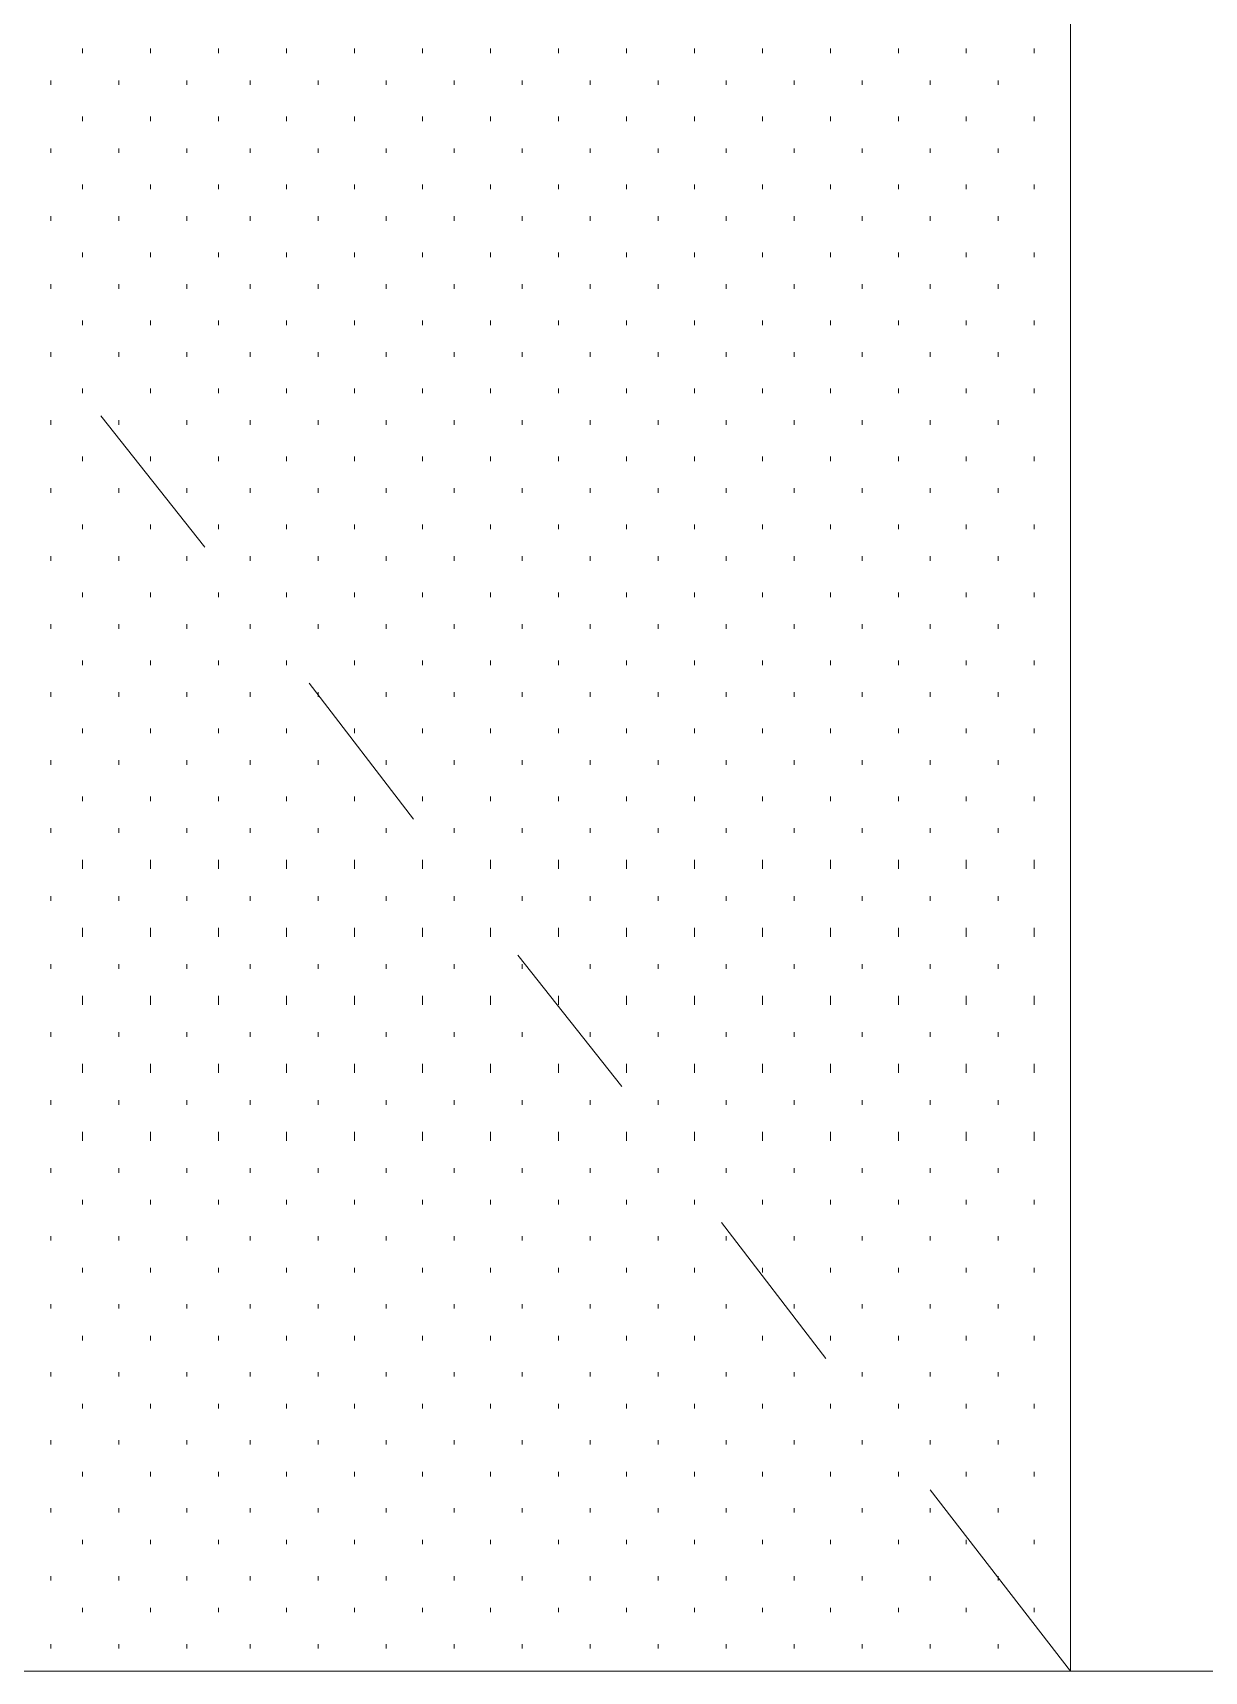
# Model space of a CAD drawing. Header units: inches. Extents: x -6061 to 13621, y -296 to 7483.
# Drawn here: x -5415.81 to -5395.11, y 607.46 to 636.41 of the extents above; entities that cross this region are included whole.
import ezdxf

# ---------------------------------------------------------------- set-up
doc = ezdxf.new("R2010")
doc.units = ezdxf.units.IN
doc.header["$MEASUREMENT"] = 0
doc.layers.get('0').update_dxf_attribs({"linetype": 'CONTINUOUS'})

msp = doc.modelspace()

# ---------------------------------------------------------------- linework, layer by layer
at = {"color": 7, "linetype": 'Continuous', "lineweight": 9, "true_color": 0x000007}
for p, q in [((-5397.46881, 703.48371), (-5397.46881, 607.4552)), ((-5397.46881, 701.0009), (-5397.46881, 607.4552)), ((-5412.7661, 627.31765), (-5414.60818, 629.64027)), ((-5409.08194, 622.51222), (-5410.92402, 624.91493)), ((-5405.39777, 617.78688), (-5407.23986, 620.1095)), ((-5401.7937, 612.98145), (-5403.63578, 615.38416)), ((-5397.46881, 607.4552), (-5399.95162, 610.65882)), ((-5452.81135, 607.4552), (-5331.23397, 607.4552)), ((-5328.11044, 607.4552), (-5435.99234, 607.4552)), ((-5433.50954, 607.4552), (-5397.46881, 607.4552)), ((-5397.46881, 607.4552), (-5433.50954, 607.4552)), ((-5397.46881, 607.4552), (-5394.98601, 607.4552)), ((-5394.98601, 607.4552), (-5397.46881, 607.4552))]:
    msp.add_line(p, q, dxfattribs=at)
at = {"color": 7, "linetype": 'Continuous', "lineweight": 9, "true_color": 0xffffff}
for p, q in [((-5414.92854, 636.04751), (-5414.92854, 636.1276)), ((-5413.72719, 636.04751), (-5413.72719, 636.1276)), ((-5412.52583, 636.04751), (-5412.52583, 636.1276)), ((-5411.32447, 636.04751), (-5411.32447, 636.1276)), ((-5410.12311, 636.04751), (-5410.12311, 636.1276)), ((-5408.92176, 636.04751), (-5408.92176, 636.1276)), ((-5407.7204, 636.04751), (-5407.7204, 636.1276)), ((-5406.51904, 636.04751), (-5406.51904, 636.1276)), ((-5405.31768, 636.04751), (-5405.31768, 636.1276)), ((-5404.11633, 636.04751), (-5404.11633, 636.1276)), ((-5402.91497, 636.04751), (-5402.91497, 636.1276)), ((-5401.71361, 636.04751), (-5401.71361, 636.1276)), ((-5400.51225, 636.04751), (-5400.51225, 636.1276)), ((-5399.3109, 636.04751), (-5399.3109, 636.1276)), ((-5398.10954, 636.04751), (-5398.10954, 636.1276)), ((-5415.48918, 635.48688), (-5415.48918, 635.56697)), ((-5414.28782, 635.48688), (-5414.28782, 635.56697)), ((-5413.08646, 635.48688), (-5413.08646, 635.56697)), ((-5411.96519, 635.48688), (-5411.96519, 635.56697)), ((-5410.76384, 635.48688), (-5410.76384, 635.56697)), ((-5409.56248, 635.48688), (-5409.56248, 635.56697)), ((-5408.36112, 635.48688), (-5408.36112, 635.56697)), ((-5407.15976, 635.48688), (-5407.15976, 635.56697)), ((-5405.95841, 635.48688), (-5405.95841, 635.56697)), ((-5404.75705, 635.48688), (-5404.75705, 635.56697)), ((-5403.55569, 635.48688), (-5403.55569, 635.56697)), ((-5402.35433, 635.48688), (-5402.35433, 635.56697)), ((-5401.15298, 635.48688), (-5401.15298, 635.56697)), ((-5399.95162, 635.48688), (-5399.95162, 635.56697)), ((-5398.75026, 635.48688), (-5398.75026, 635.56697)), ((-5414.92854, 634.84615), (-5414.92854, 634.92624)), ((-5413.72719, 634.84615), (-5413.72719, 634.92624)), ((-5412.52583, 634.84615), (-5412.52583, 634.92624)), ((-5411.32447, 634.84615), (-5411.32447, 634.92624)), ((-5410.12311, 634.84615), (-5410.12311, 634.92624)), ((-5408.92176, 634.84615), (-5408.92176, 634.92624)), ((-5407.7204, 634.84615), (-5407.7204, 634.92624)), ((-5406.51904, 634.84615), (-5406.51904, 634.92624)), ((-5405.31768, 634.84615), (-5405.31768, 634.92624)), ((-5404.11633, 634.84615), (-5404.11633, 634.92624)), ((-5402.91497, 634.84615), (-5402.91497, 634.92624)), ((-5401.71361, 634.84615), (-5401.71361, 634.92624)), ((-5400.51225, 634.84615), (-5400.51225, 634.92624)), ((-5399.3109, 634.84615), (-5399.3109, 634.92624)), ((-5398.10954, 634.84615), (-5398.10954, 634.92624)), ((-5415.48918, 634.28552), (-5415.48918, 634.36561)), ((-5414.28782, 634.28552), (-5414.28782, 634.36561)), ((-5413.08646, 634.28552), (-5413.08646, 634.36561)), ((-5411.96519, 634.28552), (-5411.96519, 634.36561)), ((-5410.76384, 634.28552), (-5410.76384, 634.36561)), ((-5409.56248, 634.28552), (-5409.56248, 634.36561)), ((-5408.36112, 634.28552), (-5408.36112, 634.36561)), ((-5407.15976, 634.28552), (-5407.15976, 634.36561)), ((-5405.95841, 634.28552), (-5405.95841, 634.36561)), ((-5404.75705, 634.28552), (-5404.75705, 634.36561)), ((-5403.55569, 634.28552), (-5403.55569, 634.36561)), ((-5402.35433, 634.28552), (-5402.35433, 634.36561)), ((-5401.15298, 634.28552), (-5401.15298, 634.36561)), ((-5399.95162, 634.28552), (-5399.95162, 634.36561)), ((-5398.75026, 634.28552), (-5398.75026, 634.36561)), ((-5414.92854, 633.6448), (-5414.92854, 633.72489)), ((-5413.72719, 633.6448), (-5413.72719, 633.72489)), ((-5412.52583, 633.6448), (-5412.52583, 633.72489)), ((-5411.32447, 633.6448), (-5411.32447, 633.72489)), ((-5410.12311, 633.6448), (-5410.12311, 633.72489)), ((-5408.92176, 633.6448), (-5408.92176, 633.72489)), ((-5407.7204, 633.6448), (-5407.7204, 633.72489)), ((-5406.51904, 633.6448), (-5406.51904, 633.72489)), ((-5405.31768, 633.6448), (-5405.31768, 633.72489)), ((-5404.11633, 633.6448), (-5404.11633, 633.72489)), ((-5402.91497, 633.6448), (-5402.91497, 633.72489)), ((-5401.71361, 633.6448), (-5401.71361, 633.72489)), ((-5400.51225, 633.6448), (-5400.51225, 633.72489)), ((-5399.3109, 633.6448), (-5399.3109, 633.72489)), ((-5398.10954, 633.6448), (-5398.10954, 633.72489)), ((-5415.48918, 633.08416), (-5415.48918, 633.16425)), ((-5414.28782, 633.08416), (-5414.28782, 633.16425)), ((-5413.08646, 633.08416), (-5413.08646, 633.16425)), ((-5411.96519, 633.08416), (-5411.96519, 633.16425)), ((-5410.76384, 633.08416), (-5410.76384, 633.16425)), ((-5409.56248, 633.08416), (-5409.56248, 633.16425)), ((-5408.36112, 633.08416), (-5408.36112, 633.16425)), ((-5407.15976, 633.08416), (-5407.15976, 633.16425)), ((-5405.95841, 633.08416), (-5405.95841, 633.16425)), ((-5404.75705, 633.08416), (-5404.75705, 633.16425)), ((-5403.55569, 633.08416), (-5403.55569, 633.16425)), ((-5402.35433, 633.08416), (-5402.35433, 633.16425)), ((-5401.15298, 633.08416), (-5401.15298, 633.16425)), ((-5399.95162, 633.08416), (-5399.95162, 633.16425)), ((-5398.75026, 633.08416), (-5398.75026, 633.16425)), ((-5414.92854, 632.44344), (-5414.92854, 632.52353)), ((-5413.72719, 632.44344), (-5413.72719, 632.52353)), ((-5412.52583, 632.44344), (-5412.52583, 632.52353)), ((-5411.32447, 632.44344), (-5411.32447, 632.52353)), ((-5410.12311, 632.44344), (-5410.12311, 632.52353)), ((-5408.92176, 632.44344), (-5408.92176, 632.52353)), ((-5407.7204, 632.44344), (-5407.7204, 632.52353)), ((-5406.51904, 632.44344), (-5406.51904, 632.52353)), ((-5405.31768, 632.44344), (-5405.31768, 632.52353)), ((-5404.11633, 632.44344), (-5404.11633, 632.52353)), ((-5402.91497, 632.44344), (-5402.91497, 632.52353)), ((-5401.71361, 632.44344), (-5401.71361, 632.52353)), ((-5400.51225, 632.44344), (-5400.51225, 632.52353)), ((-5399.3109, 632.44344), (-5399.3109, 632.52353)), ((-5398.10954, 632.44344), (-5398.10954, 632.52353)), ((-5415.48918, 631.88281), (-5415.48918, 631.9629)), ((-5414.28782, 631.88281), (-5414.28782, 631.9629)), ((-5413.08646, 631.88281), (-5413.08646, 631.9629)), ((-5411.96519, 631.88281), (-5411.96519, 631.9629)), ((-5410.76384, 631.88281), (-5410.76384, 631.9629)), ((-5409.56248, 631.88281), (-5409.56248, 631.9629)), ((-5408.36112, 631.88281), (-5408.36112, 631.9629)), ((-5407.15976, 631.88281), (-5407.15976, 631.9629)), ((-5405.95841, 631.88281), (-5405.95841, 631.9629)), ((-5404.75705, 631.88281), (-5404.75705, 631.9629)), ((-5403.55569, 631.88281), (-5403.55569, 631.9629)), ((-5402.35433, 631.88281), (-5402.35433, 631.9629)), ((-5401.15298, 631.88281), (-5401.15298, 631.9629)), ((-5399.95162, 631.88281), (-5399.95162, 631.9629)), ((-5398.75026, 631.88281), (-5398.75026, 631.9629)), ((-5414.92854, 631.24208), (-5414.92854, 631.32217)), ((-5413.72719, 631.24208), (-5413.72719, 631.32217)), ((-5412.52583, 631.24208), (-5412.52583, 631.32217)), ((-5411.32447, 631.24208), (-5411.32447, 631.32217)), ((-5410.12311, 631.24208), (-5410.12311, 631.32217)), ((-5408.92176, 631.24208), (-5408.92176, 631.32217)), ((-5407.7204, 631.24208), (-5407.7204, 631.32217)), ((-5406.51904, 631.24208), (-5406.51904, 631.32217)), ((-5405.31768, 631.24208), (-5405.31768, 631.32217)), ((-5404.11633, 631.24208), (-5404.11633, 631.32217)), ((-5402.91497, 631.24208), (-5402.91497, 631.32217)), ((-5401.71361, 631.24208), (-5401.71361, 631.32217)), ((-5400.51225, 631.24208), (-5400.51225, 631.32217)), ((-5399.3109, 631.24208), (-5399.3109, 631.32217)), ((-5398.10954, 631.24208), (-5398.10954, 631.32217)), ((-5415.48918, 630.68145), (-5415.48918, 630.76154)), ((-5414.28782, 630.68145), (-5414.28782, 630.76154)), ((-5413.08646, 630.68145), (-5413.08646, 630.76154)), ((-5411.96519, 630.68145), (-5411.96519, 630.76154)), ((-5410.76384, 630.68145), (-5410.76384, 630.76154)), ((-5409.56248, 630.68145), (-5409.56248, 630.76154)), ((-5408.36112, 630.68145), (-5408.36112, 630.76154)), ((-5407.15976, 630.68145), (-5407.15976, 630.76154)), ((-5405.95841, 630.68145), (-5405.95841, 630.76154)), ((-5404.75705, 630.68145), (-5404.75705, 630.76154)), ((-5403.55569, 630.68145), (-5403.55569, 630.76154)), ((-5402.35433, 630.68145), (-5402.35433, 630.76154)), ((-5401.15298, 630.68145), (-5401.15298, 630.76154)), ((-5399.95162, 630.68145), (-5399.95162, 630.76154)), ((-5398.75026, 630.68145), (-5398.75026, 630.76154)), ((-5414.92854, 630.04072), (-5414.92854, 630.12081)), ((-5413.72719, 630.04072), (-5413.72719, 630.12081)), ((-5412.52583, 630.04072), (-5412.52583, 630.12081)), ((-5411.32447, 630.04072), (-5411.32447, 630.12081)), ((-5410.12311, 630.04072), (-5410.12311, 630.12081)), ((-5408.92176, 630.04072), (-5408.92176, 630.12081)), ((-5407.7204, 630.04072), (-5407.7204, 630.12081)), ((-5406.51904, 630.04072), (-5406.51904, 630.12081)), ((-5405.31768, 630.04072), (-5405.31768, 630.12081)), ((-5404.11633, 630.04072), (-5404.11633, 630.12081)), ((-5402.91497, 630.04072), (-5402.91497, 630.12081)), ((-5401.71361, 630.04072), (-5401.71361, 630.12081)), ((-5400.51225, 630.04072), (-5400.51225, 630.12081)), ((-5399.3109, 630.04072), (-5399.3109, 630.12081)), ((-5398.10954, 630.04072), (-5398.10954, 630.12081)), ((-5415.48918, 629.48009), (-5415.48918, 629.56018)), ((-5414.28782, 629.48009), (-5414.28782, 629.56018)), ((-5413.08646, 629.48009), (-5413.08646, 629.56018)), ((-5411.96519, 629.48009), (-5411.96519, 629.56018)), ((-5410.76384, 629.48009), (-5410.76384, 629.56018)), ((-5409.56248, 629.48009), (-5409.56248, 629.56018)), ((-5408.36112, 629.48009), (-5408.36112, 629.56018)), ((-5407.15976, 629.48009), (-5407.15976, 629.56018)), ((-5405.95841, 629.48009), (-5405.95841, 629.56018)), ((-5404.75705, 629.48009), (-5404.75705, 629.56018)), ((-5403.55569, 629.48009), (-5403.55569, 629.56018)), ((-5402.35433, 629.48009), (-5402.35433, 629.56018)), ((-5401.15298, 629.48009), (-5401.15298, 629.56018)), ((-5399.95162, 629.48009), (-5399.95162, 629.56018)), ((-5398.75026, 629.48009), (-5398.75026, 629.56018)), ((-5414.92854, 628.83937), (-5414.92854, 628.91946)), ((-5413.72719, 628.83937), (-5413.72719, 628.91946)), ((-5412.52583, 628.83937), (-5412.52583, 628.91946)), ((-5411.32447, 628.83937), (-5411.32447, 628.91946)), ((-5410.12311, 628.83937), (-5410.12311, 628.91946)), ((-5408.92176, 628.83937), (-5408.92176, 628.91946)), ((-5407.7204, 628.83937), (-5407.7204, 628.91946)), ((-5406.51904, 628.83937), (-5406.51904, 628.91946)), ((-5405.31768, 628.83937), (-5405.31768, 628.91946)), ((-5404.11633, 628.83937), (-5404.11633, 628.91946)), ((-5402.91497, 628.83937), (-5402.91497, 628.91946)), ((-5401.71361, 628.83937), (-5401.71361, 628.91946)), ((-5400.51225, 628.83937), (-5400.51225, 628.91946)), ((-5399.3109, 628.83937), (-5399.3109, 628.91946)), ((-5398.10954, 628.83937), (-5398.10954, 628.91946)), ((-5415.48918, 628.27873), (-5415.48918, 628.35882)), ((-5414.28782, 628.27873), (-5414.28782, 628.35882)), ((-5413.08646, 628.27873), (-5413.08646, 628.35882)), ((-5411.96519, 628.27873), (-5411.96519, 628.35882)), ((-5410.76384, 628.27873), (-5410.76384, 628.35882)), ((-5409.56248, 628.27873), (-5409.56248, 628.35882)), ((-5408.36112, 628.27873), (-5408.36112, 628.35882)), ((-5407.15976, 628.27873), (-5407.15976, 628.35882)), ((-5405.95841, 628.27873), (-5405.95841, 628.35882)), ((-5404.75705, 628.27873), (-5404.75705, 628.35882)), ((-5403.55569, 628.27873), (-5403.55569, 628.35882)), ((-5402.35433, 628.27873), (-5402.35433, 628.35882)), ((-5401.15298, 628.27873), (-5401.15298, 628.35882)), ((-5399.95162, 628.27873), (-5399.95162, 628.35882)), ((-5398.75026, 628.27873), (-5398.75026, 628.35882)), ((-5414.92854, 627.63801), (-5414.92854, 627.7181)), ((-5413.72719, 627.63801), (-5413.72719, 627.7181)), ((-5412.52583, 627.63801), (-5412.52583, 627.7181)), ((-5411.32447, 627.63801), (-5411.32447, 627.7181)), ((-5410.12311, 627.63801), (-5410.12311, 627.7181)), ((-5408.92176, 627.63801), (-5408.92176, 627.7181)), ((-5407.7204, 627.63801), (-5407.7204, 627.7181)), ((-5406.51904, 627.63801), (-5406.51904, 627.7181)), ((-5405.31768, 627.63801), (-5405.31768, 627.7181)), ((-5404.11633, 627.63801), (-5404.11633, 627.7181)), ((-5402.91497, 627.63801), (-5402.91497, 627.7181)), ((-5401.71361, 627.63801), (-5401.71361, 627.7181)), ((-5400.51225, 627.63801), (-5400.51225, 627.7181)), ((-5399.3109, 627.63801), (-5399.3109, 627.7181)), ((-5398.10954, 627.63801), (-5398.10954, 627.7181)), ((-5415.48918, 627.07738), (-5415.48918, 627.15747)), ((-5414.28782, 627.07738), (-5414.28782, 627.15747)), ((-5413.08646, 627.07738), (-5413.08646, 627.15747)), ((-5411.96519, 627.07738), (-5411.96519, 627.15747)), ((-5410.76384, 627.07738), (-5410.76384, 627.15747)), ((-5409.56248, 627.07738), (-5409.56248, 627.15747)), ((-5408.36112, 627.07738), (-5408.36112, 627.15747)), ((-5407.15976, 627.07738), (-5407.15976, 627.15747)), ((-5405.95841, 627.07738), (-5405.95841, 627.15747)), ((-5404.75705, 627.07738), (-5404.75705, 627.15747)), ((-5403.55569, 627.07738), (-5403.55569, 627.15747)), ((-5402.35433, 627.07738), (-5402.35433, 627.15747)), ((-5401.15298, 627.07738), (-5401.15298, 627.15747)), ((-5399.95162, 627.07738), (-5399.95162, 627.15747)), ((-5398.75026, 627.07738), (-5398.75026, 627.15747)), ((-5414.92854, 626.43665), (-5414.92854, 626.51674)), ((-5413.72719, 626.43665), (-5413.72719, 626.51674)), ((-5412.52583, 626.43665), (-5412.52583, 626.51674)), ((-5411.32447, 626.43665), (-5411.32447, 626.51674)), ((-5410.12311, 626.43665), (-5410.12311, 626.51674)), ((-5408.92176, 626.43665), (-5408.92176, 626.51674)), ((-5407.7204, 626.43665), (-5407.7204, 626.51674)), ((-5406.51904, 626.43665), (-5406.51904, 626.51674)), ((-5405.31768, 626.43665), (-5405.31768, 626.51674)), ((-5404.11633, 626.43665), (-5404.11633, 626.51674)), ((-5402.91497, 626.43665), (-5402.91497, 626.51674)), ((-5401.71361, 626.43665), (-5401.71361, 626.51674)), ((-5400.51225, 626.43665), (-5400.51225, 626.51674)), ((-5399.3109, 626.43665), (-5399.3109, 626.51674)), ((-5398.10954, 626.43665), (-5398.10954, 626.51674)), ((-5415.48918, 625.87602), (-5415.48918, 625.95611)), ((-5414.28782, 625.87602), (-5414.28782, 625.95611)), ((-5413.08646, 625.87602), (-5413.08646, 625.95611)), ((-5411.96519, 625.87602), (-5411.96519, 625.95611)), ((-5410.76384, 625.87602), (-5410.76384, 625.95611)), ((-5409.56248, 625.87602), (-5409.56248, 625.95611)), ((-5408.36112, 625.87602), (-5408.36112, 625.95611)), ((-5407.15976, 625.87602), (-5407.15976, 625.95611)), ((-5405.95841, 625.87602), (-5405.95841, 625.95611)), ((-5404.75705, 625.87602), (-5404.75705, 625.95611)), ((-5403.55569, 625.87602), (-5403.55569, 625.95611)), ((-5402.35433, 625.87602), (-5402.35433, 625.95611)), ((-5401.15298, 625.87602), (-5401.15298, 625.95611)), ((-5399.95162, 625.87602), (-5399.95162, 625.95611)), ((-5398.75026, 625.87602), (-5398.75026, 625.95611)), ((-5414.92854, 625.23529), (-5414.92854, 625.31538)), ((-5413.72719, 625.23529), (-5413.72719, 625.31538)), ((-5412.52583, 625.23529), (-5412.52583, 625.31538)), ((-5411.32447, 625.23529), (-5411.32447, 625.31538)), ((-5410.12311, 625.23529), (-5410.12311, 625.31538)), ((-5408.92176, 625.23529), (-5408.92176, 625.31538)), ((-5407.7204, 625.23529), (-5407.7204, 625.31538)), ((-5406.51904, 625.23529), (-5406.51904, 625.31538)), ((-5405.31768, 625.23529), (-5405.31768, 625.31538)), ((-5404.11633, 625.23529), (-5404.11633, 625.31538)), ((-5402.91497, 625.23529), (-5402.91497, 625.31538)), ((-5401.71361, 625.23529), (-5401.71361, 625.31538)), ((-5400.51225, 625.23529), (-5400.51225, 625.31538)), ((-5399.3109, 625.23529), (-5399.3109, 625.31538)), ((-5398.10954, 625.23529), (-5398.10954, 625.31538)), ((-5415.48918, 624.67466), (-5415.48918, 624.75475)), ((-5414.28782, 624.67466), (-5414.28782, 624.75475)), ((-5413.08646, 624.67466), (-5413.08646, 624.75475)), ((-5411.96519, 624.67466), (-5411.96519, 624.75475)), ((-5410.76384, 624.67466), (-5410.76384, 624.75475)), ((-5409.56248, 624.67466), (-5409.56248, 624.75475)), ((-5408.36112, 624.67466), (-5408.36112, 624.75475)), ((-5407.15976, 624.67466), (-5407.15976, 624.75475)), ((-5405.95841, 624.67466), (-5405.95841, 624.75475)), ((-5404.75705, 624.67466), (-5404.75705, 624.75475)), ((-5403.55569, 624.67466), (-5403.55569, 624.75475)), ((-5402.35433, 624.67466), (-5402.35433, 624.75475)), ((-5401.15298, 624.67466), (-5401.15298, 624.75475)), ((-5399.95162, 624.67466), (-5399.95162, 624.75475)), ((-5398.75026, 624.67466), (-5398.75026, 624.75475)), ((-5414.92854, 624.03394), (-5414.92854, 624.11403)), ((-5413.72719, 624.03394), (-5413.72719, 624.11403)), ((-5412.52583, 624.03394), (-5412.52583, 624.11403)), ((-5411.32447, 624.03394), (-5411.32447, 624.11403)), ((-5410.12311, 624.03394), (-5410.12311, 624.11403)), ((-5408.92176, 624.03394), (-5408.92176, 624.11403)), ((-5407.7204, 624.03394), (-5407.7204, 624.11403)), ((-5406.51904, 624.03394), (-5406.51904, 624.11403)), ((-5405.31768, 624.03394), (-5405.31768, 624.11403)), ((-5404.11633, 624.03394), (-5404.11633, 624.11403)), ((-5402.91497, 624.03394), (-5402.91497, 624.11403)), ((-5401.71361, 624.03394), (-5401.71361, 624.11403)), ((-5400.51225, 624.03394), (-5400.51225, 624.11403)), ((-5399.3109, 624.03394), (-5399.3109, 624.11403)), ((-5398.10954, 624.03394), (-5398.10954, 624.11403)), ((-5415.48918, 623.4733), (-5415.48918, 623.55339)), ((-5414.28782, 623.4733), (-5414.28782, 623.55339)), ((-5413.08646, 623.4733), (-5413.08646, 623.55339)), ((-5411.96519, 623.4733), (-5411.96519, 623.55339)), ((-5410.76384, 623.4733), (-5410.76384, 623.55339)), ((-5409.56248, 623.4733), (-5409.56248, 623.55339)), ((-5408.36112, 623.4733), (-5408.36112, 623.55339)), ((-5407.15976, 623.4733), (-5407.15976, 623.55339)), ((-5405.95841, 623.4733), (-5405.95841, 623.55339)), ((-5404.75705, 623.4733), (-5404.75705, 623.55339)), ((-5403.55569, 623.4733), (-5403.55569, 623.55339)), ((-5402.35433, 623.4733), (-5402.35433, 623.55339)), ((-5401.15298, 623.4733), (-5401.15298, 623.55339)), ((-5399.95162, 623.4733), (-5399.95162, 623.55339)), ((-5398.75026, 623.4733), (-5398.75026, 623.55339)), ((-5414.92854, 622.83258), (-5414.92854, 622.91267)), ((-5413.72719, 622.83258), (-5413.72719, 622.91267)), ((-5412.52583, 622.83258), (-5412.52583, 622.91267)), ((-5411.32447, 622.83258), (-5411.32447, 622.91267)), ((-5410.12311, 622.83258), (-5410.12311, 622.91267)), ((-5408.92176, 622.83258), (-5408.92176, 622.91267)), ((-5407.7204, 622.83258), (-5407.7204, 622.91267)), ((-5406.51904, 622.83258), (-5406.51904, 622.91267)), ((-5405.31768, 622.83258), (-5405.31768, 622.91267)), ((-5404.11633, 622.83258), (-5404.11633, 622.91267)), ((-5402.91497, 622.83258), (-5402.91497, 622.91267)), ((-5401.71361, 622.83258), (-5401.71361, 622.91267)), ((-5400.51225, 622.83258), (-5400.51225, 622.91267)), ((-5399.3109, 622.83258), (-5399.3109, 622.91267)), ((-5398.10954, 622.83258), (-5398.10954, 622.91267)), ((-5415.48918, 622.27195), (-5415.48918, 622.35204)), ((-5414.28782, 622.27195), (-5414.28782, 622.35204)), ((-5413.08646, 622.27195), (-5413.08646, 622.35204)), ((-5411.96519, 622.27195), (-5411.96519, 622.35204)), ((-5410.76384, 622.27195), (-5410.76384, 622.35204)), ((-5409.56248, 622.27195), (-5409.56248, 622.35204)), ((-5408.36112, 622.27195), (-5408.36112, 622.35204)), ((-5407.15976, 622.27195), (-5407.15976, 622.35204)), ((-5405.95841, 622.27195), (-5405.95841, 622.35204)), ((-5404.75705, 622.27195), (-5404.75705, 622.35204)), ((-5403.55569, 622.27195), (-5403.55569, 622.35204)), ((-5402.35433, 622.27195), (-5402.35433, 622.35204)), ((-5401.15298, 622.27195), (-5401.15298, 622.35204)), ((-5399.95162, 622.27195), (-5399.95162, 622.35204)), ((-5398.75026, 622.27195), (-5398.75026, 622.35204)), ((-5414.92854, 621.63122), (-5414.92854, 621.7914)), ((-5413.72719, 621.63122), (-5413.72719, 621.7914)), ((-5412.52583, 621.63122), (-5412.52583, 621.7914)), ((-5411.32447, 621.63122), (-5411.32447, 621.7914)), ((-5410.12311, 621.63122), (-5410.12311, 621.7914)), ((-5408.92176, 621.63122), (-5408.92176, 621.7914)), ((-5407.7204, 621.63122), (-5407.7204, 621.7914)), ((-5406.51904, 621.63122), (-5406.51904, 621.7914)), ((-5405.31768, 621.63122), (-5405.31768, 621.7914)), ((-5404.11633, 621.63122), (-5404.11633, 621.7914)), ((-5402.91497, 621.63122), (-5402.91497, 621.7914)), ((-5401.71361, 621.63122), (-5401.71361, 621.7914)), ((-5400.51225, 621.63122), (-5400.51225, 621.7914)), ((-5399.3109, 621.63122), (-5399.3109, 621.7914)), ((-5398.10954, 621.63122), (-5398.10954, 621.7914)), ((-5415.48918, 621.07059), (-5415.48918, 621.15068)), ((-5414.28782, 621.07059), (-5414.28782, 621.15068)), ((-5413.08646, 621.07059), (-5413.08646, 621.15068)), ((-5411.96519, 621.07059), (-5411.96519, 621.15068)), ((-5410.76384, 621.07059), (-5410.76384, 621.15068)), ((-5409.56248, 621.07059), (-5409.56248, 621.15068)), ((-5408.36112, 621.07059), (-5408.36112, 621.15068)), ((-5407.15976, 621.07059), (-5407.15976, 621.15068)), ((-5405.95841, 621.07059), (-5405.95841, 621.15068)), ((-5404.75705, 621.07059), (-5404.75705, 621.15068)), ((-5403.55569, 621.07059), (-5403.55569, 621.15068)), ((-5402.35433, 621.07059), (-5402.35433, 621.15068)), ((-5401.15298, 621.07059), (-5401.15298, 621.15068)), ((-5399.95162, 621.07059), (-5399.95162, 621.15068)), ((-5398.75026, 621.07059), (-5398.75026, 621.15068)), ((-5414.92854, 620.42986), (-5414.92854, 620.59005)), ((-5413.72719, 620.42986), (-5413.72719, 620.59005)), ((-5412.52583, 620.42986), (-5412.52583, 620.59005)), ((-5411.32447, 620.42986), (-5411.32447, 620.59005)), ((-5410.12311, 620.42986), (-5410.12311, 620.59005)), ((-5408.92176, 620.42986), (-5408.92176, 620.59005)), ((-5407.7204, 620.42986), (-5407.7204, 620.59005)), ((-5406.51904, 620.42986), (-5406.51904, 620.59005)), ((-5405.31768, 620.42986), (-5405.31768, 620.59005)), ((-5404.11633, 620.42986), (-5404.11633, 620.59005)), ((-5402.91497, 620.42986), (-5402.91497, 620.59005)), ((-5401.71361, 620.42986), (-5401.71361, 620.59005)), ((-5400.51225, 620.42986), (-5400.51225, 620.59005)), ((-5399.3109, 620.42986), (-5399.3109, 620.59005)), ((-5398.10954, 620.42986), (-5398.10954, 620.59005)), ((-5415.48918, 619.86923), (-5415.48918, 619.94932)), ((-5414.28782, 619.86923), (-5414.28782, 619.94932)), ((-5413.08646, 619.86923), (-5413.08646, 619.94932)), ((-5411.96519, 619.86923), (-5411.96519, 619.94932)), ((-5410.76384, 619.86923), (-5410.76384, 619.94932)), ((-5409.56248, 619.86923), (-5409.56248, 619.94932)), ((-5408.36112, 619.86923), (-5408.36112, 619.94932)), ((-5407.15976, 619.86923), (-5407.15976, 619.94932)), ((-5405.95841, 619.86923), (-5405.95841, 619.94932)), ((-5404.75705, 619.86923), (-5404.75705, 619.94932)), ((-5403.55569, 619.86923), (-5403.55569, 619.94932)), ((-5402.35433, 619.86923), (-5402.35433, 619.94932)), ((-5401.15298, 619.86923), (-5401.15298, 619.94932)), ((-5399.95162, 619.86923), (-5399.95162, 619.94932)), ((-5398.75026, 619.86923), (-5398.75026, 619.94932)), ((-5414.92854, 619.22851), (-5414.92854, 619.38869)), ((-5413.72719, 619.22851), (-5413.72719, 619.38869)), ((-5412.52583, 619.22851), (-5412.52583, 619.38869)), ((-5411.32447, 619.22851), (-5411.32447, 619.38869)), ((-5410.12311, 619.22851), (-5410.12311, 619.38869)), ((-5408.92176, 619.22851), (-5408.92176, 619.38869)), ((-5407.7204, 619.22851), (-5407.7204, 619.38869)), ((-5406.51904, 619.22851), (-5406.51904, 619.38869)), ((-5405.31768, 619.22851), (-5405.31768, 619.38869)), ((-5404.11633, 619.22851), (-5404.11633, 619.38869)), ((-5402.91497, 619.22851), (-5402.91497, 619.38869)), ((-5401.71361, 619.22851), (-5401.71361, 619.38869)), ((-5400.51225, 619.22851), (-5400.51225, 619.38869)), ((-5399.3109, 619.22851), (-5399.3109, 619.38869)), ((-5398.10954, 619.22851), (-5398.10954, 619.38869)), ((-5415.48918, 618.66787), (-5415.48918, 618.74796)), ((-5414.28782, 618.66787), (-5414.28782, 618.74796)), ((-5413.08646, 618.66787), (-5413.08646, 618.74796)), ((-5411.96519, 618.66787), (-5411.96519, 618.74796)), ((-5410.76384, 618.66787), (-5410.76384, 618.74796)), ((-5409.56248, 618.66787), (-5409.56248, 618.74796)), ((-5408.36112, 618.66787), (-5408.36112, 618.74796)), ((-5407.15976, 618.66787), (-5407.15976, 618.74796)), ((-5405.95841, 618.66787), (-5405.95841, 618.74796)), ((-5404.75705, 618.66787), (-5404.75705, 618.74796)), ((-5403.55569, 618.66787), (-5403.55569, 618.74796)), ((-5402.35433, 618.66787), (-5402.35433, 618.74796)), ((-5401.15298, 618.66787), (-5401.15298, 618.74796)), ((-5399.95162, 618.66787), (-5399.95162, 618.74796)), ((-5398.75026, 618.66787), (-5398.75026, 618.74796)), ((-5414.92854, 618.02715), (-5414.92854, 618.18733)), ((-5413.72719, 618.02715), (-5413.72719, 618.18733)), ((-5412.52583, 618.02715), (-5412.52583, 618.18733)), ((-5411.32447, 618.02715), (-5411.32447, 618.18733)), ((-5410.12311, 618.02715), (-5410.12311, 618.18733)), ((-5408.92176, 618.02715), (-5408.92176, 618.18733)), ((-5407.7204, 618.02715), (-5407.7204, 618.18733)), ((-5406.51904, 618.02715), (-5406.51904, 618.18733)), ((-5405.31768, 618.02715), (-5405.31768, 618.18733)), ((-5404.11633, 618.02715), (-5404.11633, 618.18733)), ((-5402.91497, 618.02715), (-5402.91497, 618.18733)), ((-5401.71361, 618.02715), (-5401.71361, 618.18733)), ((-5400.51225, 618.02715), (-5400.51225, 618.18733)), ((-5399.3109, 618.02715), (-5399.3109, 618.18733)), ((-5398.10954, 618.02715), (-5398.10954, 618.18733)), ((-5415.48918, 617.46652), (-5415.48918, 617.54661)), ((-5414.28782, 617.46652), (-5414.28782, 617.54661)), ((-5413.08646, 617.46652), (-5413.08646, 617.54661)), ((-5411.96519, 617.46652), (-5411.96519, 617.54661)), ((-5410.76384, 617.46652), (-5410.76384, 617.54661)), ((-5409.56248, 617.46652), (-5409.56248, 617.54661)), ((-5408.36112, 617.46652), (-5408.36112, 617.54661)), ((-5407.15976, 617.46652), (-5407.15976, 617.54661)), ((-5405.95841, 617.46652), (-5405.95841, 617.54661)), ((-5404.75705, 617.46652), (-5404.75705, 617.54661)), ((-5403.55569, 617.46652), (-5403.55569, 617.54661)), ((-5402.35433, 617.46652), (-5402.35433, 617.54661)), ((-5401.15298, 617.46652), (-5401.15298, 617.54661)), ((-5399.95162, 617.46652), (-5399.95162, 617.54661)), ((-5398.75026, 617.46652), (-5398.75026, 617.54661)), ((-5414.92854, 616.82579), (-5414.92854, 616.98597)), ((-5413.72719, 616.82579), (-5413.72719, 616.98597)), ((-5412.52583, 616.82579), (-5412.52583, 616.98597)), ((-5411.32447, 616.82579), (-5411.32447, 616.98597)), ((-5410.12311, 616.82579), (-5410.12311, 616.98597)), ((-5408.92176, 616.82579), (-5408.92176, 616.98597)), ((-5407.7204, 616.82579), (-5407.7204, 616.98597)), ((-5406.51904, 616.82579), (-5406.51904, 616.98597)), ((-5405.31768, 616.82579), (-5405.31768, 616.98597)), ((-5404.11633, 616.82579), (-5404.11633, 616.98597)), ((-5402.91497, 616.82579), (-5402.91497, 616.98597)), ((-5401.71361, 616.82579), (-5401.71361, 616.98597)), ((-5400.51225, 616.82579), (-5400.51225, 616.98597)), ((-5399.3109, 616.82579), (-5399.3109, 616.98597)), ((-5398.10954, 616.82579), (-5398.10954, 616.98597)), ((-5415.48918, 616.26516), (-5415.48918, 616.34525)), ((-5414.28782, 616.26516), (-5414.28782, 616.34525)), ((-5413.08646, 616.26516), (-5413.08646, 616.34525)), ((-5411.96519, 616.26516), (-5411.96519, 616.34525)), ((-5410.76384, 616.26516), (-5410.76384, 616.34525)), ((-5409.56248, 616.26516), (-5409.56248, 616.34525)), ((-5408.36112, 616.26516), (-5408.36112, 616.34525)), ((-5407.15976, 616.26516), (-5407.15976, 616.34525)), ((-5405.95841, 616.26516), (-5405.95841, 616.34525)), ((-5404.75705, 616.26516), (-5404.75705, 616.34525)), ((-5403.55569, 616.26516), (-5403.55569, 616.34525)), ((-5402.35433, 616.26516), (-5402.35433, 616.34525)), ((-5401.15298, 616.26516), (-5401.15298, 616.34525)), ((-5399.95162, 616.26516), (-5399.95162, 616.34525)), ((-5398.75026, 616.26516), (-5398.75026, 616.34525)), ((-5414.92854, 615.70452), (-5414.92854, 615.78462)), ((-5413.72719, 615.70452), (-5413.72719, 615.78462)), ((-5412.52583, 615.70452), (-5412.52583, 615.78462)), ((-5411.32447, 615.70452), (-5411.32447, 615.78462)), ((-5410.12311, 615.70452), (-5410.12311, 615.78462)), ((-5408.92176, 615.70452), (-5408.92176, 615.78462)), ((-5407.7204, 615.70452), (-5407.7204, 615.78462)), ((-5406.51904, 615.70452), (-5406.51904, 615.78462)), ((-5405.31768, 615.70452), (-5405.31768, 615.78462)), ((-5404.11633, 615.70452), (-5404.11633, 615.78462)), ((-5402.91497, 615.70452), (-5402.91497, 615.78462)), ((-5401.71361, 615.70452), (-5401.71361, 615.78462)), ((-5400.51225, 615.70452), (-5400.51225, 615.78462)), ((-5399.3109, 615.70452), (-5399.3109, 615.78462)), ((-5398.10954, 615.70452), (-5398.10954, 615.78462)), ((-5415.48918, 615.0638), (-5415.48918, 615.14389)), ((-5414.28782, 615.0638), (-5414.28782, 615.14389)), ((-5413.08646, 615.0638), (-5413.08646, 615.14389)), ((-5411.96519, 615.0638), (-5411.96519, 615.14389)), ((-5410.76384, 615.0638), (-5410.76384, 615.14389)), ((-5409.56248, 615.0638), (-5409.56248, 615.14389)), ((-5408.36112, 615.0638), (-5408.36112, 615.14389)), ((-5407.15976, 615.0638), (-5407.15976, 615.14389)), ((-5405.95841, 615.0638), (-5405.95841, 615.14389)), ((-5404.75705, 615.0638), (-5404.75705, 615.14389)), ((-5403.55569, 615.0638), (-5403.55569, 615.14389)), ((-5402.35433, 615.0638), (-5402.35433, 615.14389)), ((-5401.15298, 615.0638), (-5401.15298, 615.14389)), ((-5399.95162, 615.0638), (-5399.95162, 615.14389)), ((-5398.75026, 615.0638), (-5398.75026, 615.14389)), ((-5414.92854, 614.50317), (-5414.92854, 614.58326)), ((-5413.72719, 614.50317), (-5413.72719, 614.58326)), ((-5412.52583, 614.50317), (-5412.52583, 614.58326)), ((-5411.32447, 614.50317), (-5411.32447, 614.58326)), ((-5410.12311, 614.50317), (-5410.12311, 614.58326)), ((-5408.92176, 614.50317), (-5408.92176, 614.58326)), ((-5407.7204, 614.50317), (-5407.7204, 614.58326)), ((-5406.51904, 614.50317), (-5406.51904, 614.58326)), ((-5405.31768, 614.50317), (-5405.31768, 614.58326)), ((-5404.11633, 614.50317), (-5404.11633, 614.58326)), ((-5402.91497, 614.50317), (-5402.91497, 614.58326)), ((-5401.71361, 614.50317), (-5401.71361, 614.58326)), ((-5400.51225, 614.50317), (-5400.51225, 614.58326)), ((-5399.3109, 614.50317), (-5399.3109, 614.58326)), ((-5398.10954, 614.50317), (-5398.10954, 614.58326)), ((-5415.48918, 613.86244), (-5415.48918, 613.94253)), ((-5414.28782, 613.86244), (-5414.28782, 613.94253)), ((-5413.08646, 613.86244), (-5413.08646, 613.94253)), ((-5411.96519, 613.86244), (-5411.96519, 613.94253)), ((-5410.76384, 613.86244), (-5410.76384, 613.94253)), ((-5409.56248, 613.86244), (-5409.56248, 613.94253)), ((-5408.36112, 613.86244), (-5408.36112, 613.94253)), ((-5407.15976, 613.86244), (-5407.15976, 613.94253)), ((-5405.95841, 613.86244), (-5405.95841, 613.94253)), ((-5404.75705, 613.86244), (-5404.75705, 613.94253)), ((-5403.55569, 613.86244), (-5403.55569, 613.94253)), ((-5402.35433, 613.86244), (-5402.35433, 613.94253)), ((-5401.15298, 613.86244), (-5401.15298, 613.94253)), ((-5399.95162, 613.86244), (-5399.95162, 613.94253)), ((-5398.75026, 613.86244), (-5398.75026, 613.94253)), ((-5414.92854, 613.30181), (-5414.92854, 613.3819)), ((-5413.72719, 613.30181), (-5413.72719, 613.3819)), ((-5412.52583, 613.30181), (-5412.52583, 613.3819)), ((-5411.32447, 613.30181), (-5411.32447, 613.3819)), ((-5410.12311, 613.30181), (-5410.12311, 613.3819)), ((-5408.92176, 613.30181), (-5408.92176, 613.3819)), ((-5407.7204, 613.30181), (-5407.7204, 613.3819)), ((-5406.51904, 613.30181), (-5406.51904, 613.3819)), ((-5405.31768, 613.30181), (-5405.31768, 613.3819)), ((-5404.11633, 613.30181), (-5404.11633, 613.3819)), ((-5402.91497, 613.30181), (-5402.91497, 613.3819)), ((-5401.71361, 613.30181), (-5401.71361, 613.3819)), ((-5400.51225, 613.30181), (-5400.51225, 613.3819)), ((-5399.3109, 613.30181), (-5399.3109, 613.3819)), ((-5398.10954, 613.30181), (-5398.10954, 613.3819)), ((-5415.48918, 612.66109), (-5415.48918, 612.74118)), ((-5414.28782, 612.66109), (-5414.28782, 612.74118)), ((-5413.08646, 612.66109), (-5413.08646, 612.74118)), ((-5411.96519, 612.66109), (-5411.96519, 612.74118)), ((-5410.76384, 612.66109), (-5410.76384, 612.74118)), ((-5409.56248, 612.66109), (-5409.56248, 612.74118)), ((-5408.36112, 612.66109), (-5408.36112, 612.74118)), ((-5407.15976, 612.66109), (-5407.15976, 612.74118)), ((-5405.95841, 612.66109), (-5405.95841, 612.74118)), ((-5404.75705, 612.66109), (-5404.75705, 612.74118)), ((-5403.55569, 612.66109), (-5403.55569, 612.74118)), ((-5402.35433, 612.66109), (-5402.35433, 612.74118)), ((-5401.15298, 612.66109), (-5401.15298, 612.74118)), ((-5399.95162, 612.66109), (-5399.95162, 612.74118)), ((-5398.75026, 612.66109), (-5398.75026, 612.74118)), ((-5414.92854, 612.10045), (-5414.92854, 612.18054)), ((-5413.72719, 612.10045), (-5413.72719, 612.18054)), ((-5412.52583, 612.10045), (-5412.52583, 612.18054)), ((-5411.32447, 612.10045), (-5411.32447, 612.18054)), ((-5410.12311, 612.10045), (-5410.12311, 612.18054)), ((-5408.92176, 612.10045), (-5408.92176, 612.18054)), ((-5407.7204, 612.10045), (-5407.7204, 612.18054)), ((-5406.51904, 612.10045), (-5406.51904, 612.18054)), ((-5405.31768, 612.10045), (-5405.31768, 612.18054)), ((-5404.11633, 612.10045), (-5404.11633, 612.18054)), ((-5402.91497, 612.10045), (-5402.91497, 612.18054)), ((-5401.71361, 612.10045), (-5401.71361, 612.18054)), ((-5400.51225, 612.10045), (-5400.51225, 612.18054)), ((-5399.3109, 612.10045), (-5399.3109, 612.18054)), ((-5398.10954, 612.10045), (-5398.10954, 612.18054)), ((-5415.48918, 611.45973), (-5415.48918, 611.53982)), ((-5414.28782, 611.45973), (-5414.28782, 611.53982)), ((-5413.08646, 611.45973), (-5413.08646, 611.53982)), ((-5411.96519, 611.45973), (-5411.96519, 611.53982)), ((-5410.76384, 611.45973), (-5410.76384, 611.53982)), ((-5409.56248, 611.45973), (-5409.56248, 611.53982)), ((-5408.36112, 611.45973), (-5408.36112, 611.53982)), ((-5407.15976, 611.45973), (-5407.15976, 611.53982)), ((-5405.95841, 611.45973), (-5405.95841, 611.53982)), ((-5404.75705, 611.45973), (-5404.75705, 611.53982)), ((-5403.55569, 611.45973), (-5403.55569, 611.53982)), ((-5402.35433, 611.45973), (-5402.35433, 611.53982)), ((-5401.15298, 611.45973), (-5401.15298, 611.53982)), ((-5399.95162, 611.45973), (-5399.95162, 611.53982)), ((-5398.75026, 611.45973), (-5398.75026, 611.53982)), ((-5414.92854, 610.89909), (-5414.92854, 610.97919)), ((-5413.72719, 610.89909), (-5413.72719, 610.97919)), ((-5412.52583, 610.89909), (-5412.52583, 610.97919)), ((-5411.32447, 610.89909), (-5411.32447, 610.97919)), ((-5410.12311, 610.89909), (-5410.12311, 610.97919)), ((-5408.92176, 610.89909), (-5408.92176, 610.97919)), ((-5407.7204, 610.89909), (-5407.7204, 610.97919)), ((-5406.51904, 610.89909), (-5406.51904, 610.97919)), ((-5405.31768, 610.89909), (-5405.31768, 610.97919)), ((-5404.11633, 610.89909), (-5404.11633, 610.97919)), ((-5402.91497, 610.89909), (-5402.91497, 610.97919)), ((-5401.71361, 610.89909), (-5401.71361, 610.97919)), ((-5400.51225, 610.89909), (-5400.51225, 610.97919)), ((-5399.3109, 610.89909), (-5399.3109, 610.97919)), ((-5398.10954, 610.89909), (-5398.10954, 610.97919)), ((-5415.48918, 610.25837), (-5415.48918, 610.33846)), ((-5414.28782, 610.25837), (-5414.28782, 610.33846)), ((-5413.08646, 610.25837), (-5413.08646, 610.33846)), ((-5411.96519, 610.25837), (-5411.96519, 610.33846)), ((-5410.76384, 610.25837), (-5410.76384, 610.33846)), ((-5409.56248, 610.25837), (-5409.56248, 610.33846)), ((-5408.36112, 610.25837), (-5408.36112, 610.33846)), ((-5407.15976, 610.25837), (-5407.15976, 610.33846)), ((-5405.95841, 610.25837), (-5405.95841, 610.33846)), ((-5404.75705, 610.25837), (-5404.75705, 610.33846)), ((-5403.55569, 610.25837), (-5403.55569, 610.33846)), ((-5402.35433, 610.25837), (-5402.35433, 610.33846)), ((-5401.15298, 610.25837), (-5401.15298, 610.33846)), ((-5399.95162, 610.25837), (-5399.95162, 610.33846)), ((-5398.75026, 610.25837), (-5398.75026, 610.33846)), ((-5414.92854, 609.69774), (-5414.92854, 609.77783)), ((-5413.72719, 609.69774), (-5413.72719, 609.77783)), ((-5412.52583, 609.69774), (-5412.52583, 609.77783)), ((-5411.32447, 609.69774), (-5411.32447, 609.77783)), ((-5410.12311, 609.69774), (-5410.12311, 609.77783)), ((-5408.92176, 609.69774), (-5408.92176, 609.77783)), ((-5407.7204, 609.69774), (-5407.7204, 609.77783)), ((-5406.51904, 609.69774), (-5406.51904, 609.77783)), ((-5405.31768, 609.69774), (-5405.31768, 609.77783)), ((-5404.11633, 609.69774), (-5404.11633, 609.77783)), ((-5402.91497, 609.69774), (-5402.91497, 609.77783)), ((-5401.71361, 609.69774), (-5401.71361, 609.77783)), ((-5400.51225, 609.69774), (-5400.51225, 609.77783)), ((-5399.3109, 609.69774), (-5399.3109, 609.77783)), ((-5398.10954, 609.69774), (-5398.10954, 609.77783)), ((-5415.48918, 609.05701), (-5415.48918, 609.1371)), ((-5414.28782, 609.05701), (-5414.28782, 609.1371)), ((-5413.08646, 609.05701), (-5413.08646, 609.1371)), ((-5411.96519, 609.05701), (-5411.96519, 609.1371)), ((-5410.76384, 609.05701), (-5410.76384, 609.1371)), ((-5409.56248, 609.05701), (-5409.56248, 609.1371)), ((-5408.36112, 609.05701), (-5408.36112, 609.1371)), ((-5407.15976, 609.05701), (-5407.15976, 609.1371)), ((-5405.95841, 609.05701), (-5405.95841, 609.1371)), ((-5404.75705, 609.05701), (-5404.75705, 609.1371)), ((-5403.55569, 609.05701), (-5403.55569, 609.1371)), ((-5402.35433, 609.05701), (-5402.35433, 609.1371)), ((-5401.15298, 609.05701), (-5401.15298, 609.1371)), ((-5399.95162, 609.05701), (-5399.95162, 609.1371)), ((-5398.75026, 609.05701), (-5398.75026, 609.1371)), ((-5414.92854, 608.49638), (-5414.92854, 608.57647)), ((-5413.72719, 608.49638), (-5413.72719, 608.57647)), ((-5412.52583, 608.49638), (-5412.52583, 608.57647)), ((-5411.32447, 608.49638), (-5411.32447, 608.57647)), ((-5410.12311, 608.49638), (-5410.12311, 608.57647)), ((-5408.92176, 608.49638), (-5408.92176, 608.57647)), ((-5407.7204, 608.49638), (-5407.7204, 608.57647)), ((-5406.51904, 608.49638), (-5406.51904, 608.57647)), ((-5405.31768, 608.49638), (-5405.31768, 608.57647)), ((-5404.11633, 608.49638), (-5404.11633, 608.57647)), ((-5402.91497, 608.49638), (-5402.91497, 608.57647)), ((-5401.71361, 608.49638), (-5401.71361, 608.57647)), ((-5400.51225, 608.49638), (-5400.51225, 608.57647)), ((-5399.3109, 608.49638), (-5399.3109, 608.57647)), ((-5398.10954, 608.49638), (-5398.10954, 608.57647)), ((-5415.48918, 607.85566), (-5415.48918, 607.93575)), ((-5414.28782, 607.85566), (-5414.28782, 607.93575)), ((-5413.08646, 607.85566), (-5413.08646, 607.93575)), ((-5411.96519, 607.85566), (-5411.96519, 607.93575)), ((-5410.76384, 607.85566), (-5410.76384, 607.93575)), ((-5409.56248, 607.85566), (-5409.56248, 607.93575)), ((-5408.36112, 607.85566), (-5408.36112, 607.93575)), ((-5407.15976, 607.85566), (-5407.15976, 607.93575)), ((-5405.95841, 607.85566), (-5405.95841, 607.93575)), ((-5404.75705, 607.85566), (-5404.75705, 607.93575)), ((-5403.55569, 607.85566), (-5403.55569, 607.93575)), ((-5402.35433, 607.85566), (-5402.35433, 607.93575)), ((-5401.15298, 607.85566), (-5401.15298, 607.93575)), ((-5399.95162, 607.85566), (-5399.95162, 607.93575)), ((-5398.75026, 607.85566), (-5398.75026, 607.93575))]:
    msp.add_line(p, q, dxfattribs=at)

doc.saveas('drawing.dxf')
